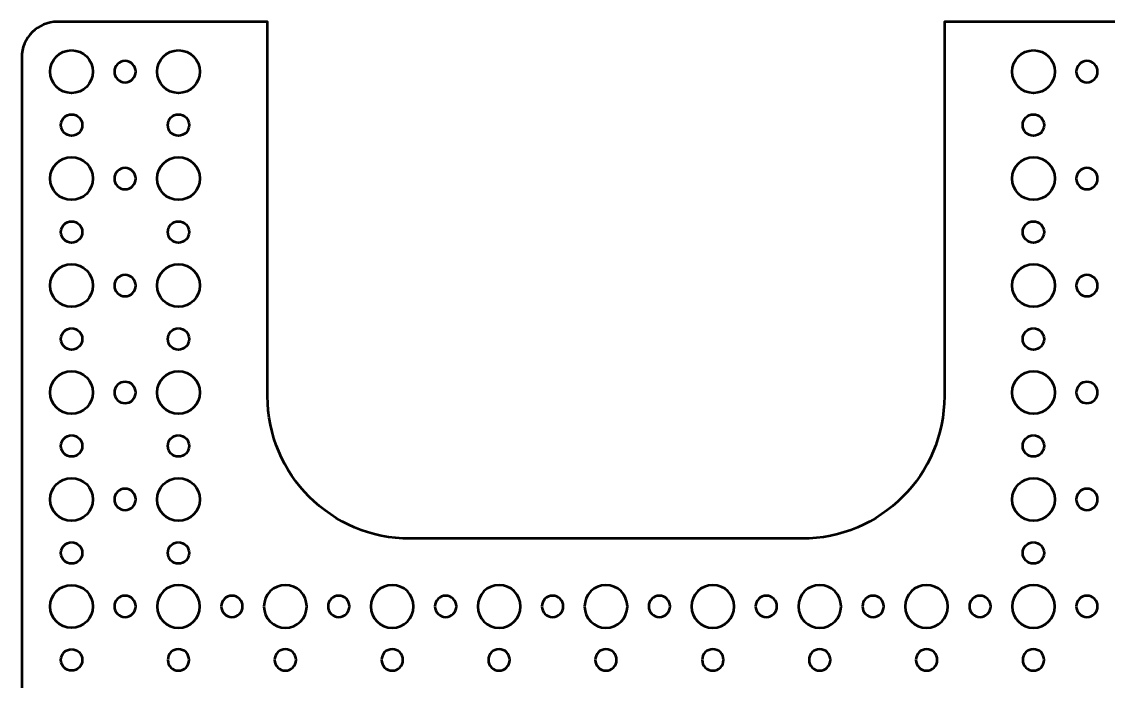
# Model space of a CAD drawing. Header units: centimetres. Extents: x -21.7 to 21.7, y -13.4 to 13.4.
# Drawn here: x -21.7 to -6.45, y 4.2 to 13.45 of the extents above; entities that cross this region are included whole.
import ezdxf

# ---------------------------------------------------------------- set-up
doc = ezdxf.new("R2010")
doc.units = ezdxf.units.CM
doc.header["$MEASUREMENT"] = 0
doc.layers.add('Layer 1', color=7, linetype='Continuous')

msp = doc.modelspace()

# ---------------------------------------------------------------- linework, layer by layer
at = {"layer": 'Layer 1', "lineweight": 53}
for centre, major_axis in [((-20.99997, 12.74999), (0, 0.30001)), ((-19.49997, 12.74999), (0, 0.30001)), ((-7.49997, 12.74999), (0, 0.30001)), ((-20.99998, 12), (0, 0.15)), ((-19.49998, 12), (0, 0.15)), ((-7.49998, 12), (0, 0.15)), ((-20.99997, 11.24999), (0, 0.30001)), ((-19.49997, 11.24999), (0, 0.30001)), ((-7.49997, 11.24999), (0, 0.30001)), ((-20.99998, 10.5), (0, 0.15)), ((-19.49998, 10.5), (0, 0.15)), ((-7.49998, 10.5), (0, 0.15)), ((-20.99997, 9.74999), (0, 0.30001)), ((-19.49997, 9.74999), (0, 0.30001)), ((-7.49997, 9.74999), (0, 0.30001)), ((-20.99998, 9), (0, 0.15)), ((-19.49998, 9), (0, 0.15)), ((-7.49998, 9), (0, 0.15)), ((-20.99997, 8.24999), (0, 0.30001)), ((-19.49997, 8.24999), (0, 0.30001)), ((-7.49997, 8.24999), (0, 0.30001)), ((-20.99998, 7.5), (0, 0.15)), ((-19.49998, 7.5), (0, 0.15)), ((-7.49998, 7.5), (0, 0.15)), ((-20.99997, 6.74999), (0, 0.30001)), ((-19.49997, 6.74999), (0, 0.30001)), ((-7.49997, 6.74999), (0, 0.30001)), ((-20.99998, 6), (0, 0.15)), ((-19.49998, 6), (0, 0.15)), ((-7.49998, 6), (0, 0.15)), ((-20.99997, 5.24999), (0, 0.30001)), ((-20.99998, 4.5), (0, 0.15))]:
    msp.add_ellipse(centre, major_axis=major_axis, ratio=1, dxfattribs=at)
for points, knots in [([(-21.7, -12.95), (-21.7, -12.95), (-21.7, 12.95), (-21.7, 12.95), (-21.7, 12.95), (-21.7, 13.22614), (-21.47614, 13.45), (-21.2, 13.45), (-21.2, 13.45), (-21.2, 13.45), (-18.25, 13.45), (-18.25, 13.45), (-18.25, 13.45), (-18.25, 13.45), (-18.25, 8.2), (-18.25, 8.2), (-18.25, 8.2), (-18.25, 7.09543), (-17.35456, 6.2), (-16.25, 6.2), (-16.25, 6.2), (-16.25, 6.2), (-10.75, 6.2), (-10.75, 6.2), (-10.75, 6.2), (-9.64544, 6.2), (-8.75, 7.09543), (-8.75, 8.2), (-8.75, 8.2), (-8.75, 8.2), (-8.75, 13.45), (-8.75, 13.45), (-8.75, 13.45), (-8.75, 13.45), (-4.75, 13.45), (-4.75, 13.45), (-4.75, 13.45), (-4.75, 13.45), (-4.75, 8.2), (-4.75, 8.2), (-4.75, 8.2), (-4.75, 7.09543), (-3.85456, 6.2), (-2.75, 6.2), (-2.75, 6.2), (-2.75, 6.2), (2.75, 6.2), (2.75, 6.2), (2.75, 6.2), (3.85456, 6.2), (4.75, 7.09543), (4.75, 8.2), (4.75, 8.2), (4.75, 8.2), (4.75, 13.45), (4.75, 13.45), (4.75, 13.45), (4.75, 13.45), (8.75, 13.45), (8.75, 13.45), (8.75, 13.45), (8.75, 13.45), (8.75, 8.2), (8.75, 8.2), (8.75, 8.2), (8.75, 7.09543), (9.64544, 6.2), (10.75, 6.2), (10.75, 6.2), (10.75, 6.2), (16.25, 6.2), (16.25, 6.2), (16.25, 6.2), (17.35456, 6.2), (18.25, 7.09543), (18.25, 8.2), (18.25, 8.2), (18.25, 8.2), (18.25, 13.45), (18.25, 13.45), (18.25, 13.45), (18.25, 13.45), (21.2, 13.45), (21.2, 13.45), (21.2, 13.45), (21.47614, 13.45), (21.7, 13.22614), (21.7, 12.95), (21.7, 12.95), (21.7, 12.95), (21.7, -12.95), (21.7, -12.95), (21.7, -12.95), (21.7, -13.22614), (21.47614, -13.45), (21.2, -13.45), (21.2, -13.45), (21.2, -13.45), (-21.2, -13.45), (-21.2, -13.45), (-21.2, -13.45), (-21.47614, -13.45), (-21.7, -13.22614), (-21.7, -12.95)], [0, 0, 0, 0, 0.03703704, 0.03703704, 0.03703704, 0.03703704, 0.07407407, 0.07407407, 0.07407407, 0.07407407, 0.11111111, 0.11111111, 0.11111111, 0.11111111, 0.14814815, 0.14814815, 0.14814815, 0.14814815, 0.18518519, 0.18518519, 0.18518519, 0.18518519, 0.22222222, 0.22222222, 0.22222222, 0.22222222, 0.25925926, 0.25925926, 0.25925926, 0.25925926, 0.2962963, 0.2962963, 0.2962963, 0.2962963, 0.33333333, 0.33333333, 0.33333333, 0.33333333, 0.37037037, 0.37037037, 0.37037037, 0.37037037, 0.40740741, 0.40740741, 0.40740741, 0.40740741, 0.44444444, 0.44444444, 0.44444444, 0.44444444, 0.48148148, 0.48148148, 0.48148148, 0.48148148, 0.51851852, 0.51851852, 0.51851852, 0.51851852, 0.55555556, 0.55555556, 0.55555556, 0.55555556, 0.59259259, 0.59259259, 0.59259259, 0.59259259, 0.62962963, 0.62962963, 0.62962963, 0.62962963, 0.66666667, 0.66666667, 0.66666667, 0.66666667, 0.7037037, 0.7037037, 0.7037037, 0.7037037, 0.74074074, 0.74074074, 0.74074074, 0.74074074, 0.77777778, 0.77777778, 0.77777778, 0.77777778, 0.81481481, 0.81481481, 0.81481481, 0.81481481, 0.85185185, 0.85185185, 0.85185185, 0.85185185, 0.88888889, 0.88888889, 0.88888889, 0.88888889, 0.92592593, 0.92592593, 0.92592593, 0.92592593, 1, 1, 1, 1]), ([(-20.24998, 12.6), (-20.33282, 12.6), (-20.39998, 12.66716), (-20.39998, 12.75), (-20.39998, 12.75), (-20.39998, 12.83284), (-20.33282, 12.9), (-20.24998, 12.9), (-20.24998, 12.9), (-20.16714, 12.9), (-20.09998, 12.83284), (-20.09998, 12.75), (-20.09998, 12.75), (-20.09998, 12.66716), (-20.16714, 12.6), (-20.24998, 12.6)], [0, 0, 0, 0, 0.2, 0.2, 0.2, 0.2, 0.4, 0.4, 0.4, 0.4, 0.6, 0.6, 0.6, 0.6, 1, 1, 1, 1]), ([(-6.74998, 12.6), (-6.83282, 12.6), (-6.89998, 12.66716), (-6.89998, 12.75), (-6.89998, 12.75), (-6.89998, 12.83284), (-6.83282, 12.9), (-6.74998, 12.9), (-6.74998, 12.9), (-6.66714, 12.9), (-6.59998, 12.83284), (-6.59998, 12.75), (-6.59998, 12.75), (-6.59998, 12.66716), (-6.66714, 12.6), (-6.74998, 12.6)], [0, 0, 0, 0, 0.2, 0.2, 0.2, 0.2, 0.4, 0.4, 0.4, 0.4, 0.6, 0.6, 0.6, 0.6, 1, 1, 1, 1]), ([(-20.24998, 11.1), (-20.33282, 11.1), (-20.39998, 11.16716), (-20.39998, 11.25), (-20.39998, 11.25), (-20.39998, 11.33284), (-20.33282, 11.4), (-20.24998, 11.4), (-20.24998, 11.4), (-20.16714, 11.4), (-20.09998, 11.33284), (-20.09998, 11.25), (-20.09998, 11.25), (-20.09998, 11.16716), (-20.16714, 11.1), (-20.24998, 11.1)], [0, 0, 0, 0, 0.2, 0.2, 0.2, 0.2, 0.4, 0.4, 0.4, 0.4, 0.6, 0.6, 0.6, 0.6, 1, 1, 1, 1]), ([(-6.74998, 11.1), (-6.83282, 11.1), (-6.89998, 11.16716), (-6.89998, 11.25), (-6.89998, 11.25), (-6.89998, 11.33284), (-6.83282, 11.4), (-6.74998, 11.4), (-6.74998, 11.4), (-6.66714, 11.4), (-6.59998, 11.33284), (-6.59998, 11.25), (-6.59998, 11.25), (-6.59998, 11.16716), (-6.66714, 11.1), (-6.74998, 11.1)], [0, 0, 0, 0, 0.2, 0.2, 0.2, 0.2, 0.4, 0.4, 0.4, 0.4, 0.6, 0.6, 0.6, 0.6, 1, 1, 1, 1]), ([(-20.24998, 9.6), (-20.33282, 9.6), (-20.39998, 9.66716), (-20.39998, 9.75), (-20.39998, 9.75), (-20.39998, 9.83284), (-20.33282, 9.9), (-20.24998, 9.9), (-20.24998, 9.9), (-20.16714, 9.9), (-20.09998, 9.83284), (-20.09998, 9.75), (-20.09998, 9.75), (-20.09998, 9.66716), (-20.16714, 9.6), (-20.24998, 9.6)], [0, 0, 0, 0, 0.2, 0.2, 0.2, 0.2, 0.4, 0.4, 0.4, 0.4, 0.6, 0.6, 0.6, 0.6, 1, 1, 1, 1]), ([(-6.74998, 9.6), (-6.83282, 9.6), (-6.89998, 9.66716), (-6.89998, 9.75), (-6.89998, 9.75), (-6.89998, 9.83284), (-6.83282, 9.9), (-6.74998, 9.9), (-6.74998, 9.9), (-6.66714, 9.9), (-6.59998, 9.83284), (-6.59998, 9.75), (-6.59998, 9.75), (-6.59998, 9.66716), (-6.66714, 9.6), (-6.74998, 9.6)], [0, 0, 0, 0, 0.2, 0.2, 0.2, 0.2, 0.4, 0.4, 0.4, 0.4, 0.6, 0.6, 0.6, 0.6, 1, 1, 1, 1]), ([(-20.24998, 8.1), (-20.33282, 8.1), (-20.39998, 8.16716), (-20.39998, 8.25), (-20.39998, 8.25), (-20.39998, 8.33284), (-20.33282, 8.4), (-20.24998, 8.4), (-20.24998, 8.4), (-20.16714, 8.4), (-20.09998, 8.33284), (-20.09998, 8.25), (-20.09998, 8.25), (-20.09998, 8.16716), (-20.16714, 8.1), (-20.24998, 8.1)], [0, 0, 0, 0, 0.2, 0.2, 0.2, 0.2, 0.4, 0.4, 0.4, 0.4, 0.6, 0.6, 0.6, 0.6, 1, 1, 1, 1]), ([(-6.74998, 8.1), (-6.83282, 8.1), (-6.89998, 8.16716), (-6.89998, 8.25), (-6.89998, 8.25), (-6.89998, 8.33284), (-6.83282, 8.4), (-6.74998, 8.4), (-6.74998, 8.4), (-6.66714, 8.4), (-6.59998, 8.33284), (-6.59998, 8.25), (-6.59998, 8.25), (-6.59998, 8.16716), (-6.66714, 8.1), (-6.74998, 8.1)], [0, 0, 0, 0, 0.2, 0.2, 0.2, 0.2, 0.4, 0.4, 0.4, 0.4, 0.6, 0.6, 0.6, 0.6, 1, 1, 1, 1]), ([(-20.24998, 6.6), (-20.33282, 6.6), (-20.39998, 6.66716), (-20.39998, 6.75), (-20.39998, 6.75), (-20.39998, 6.83284), (-20.33282, 6.9), (-20.24998, 6.9), (-20.24998, 6.9), (-20.16714, 6.9), (-20.09998, 6.83284), (-20.09998, 6.75), (-20.09998, 6.75), (-20.09998, 6.66716), (-20.16714, 6.6), (-20.24998, 6.6)], [0, 0, 0, 0, 0.2, 0.2, 0.2, 0.2, 0.4, 0.4, 0.4, 0.4, 0.6, 0.6, 0.6, 0.6, 1, 1, 1, 1]), ([(-6.74998, 6.6), (-6.83282, 6.6), (-6.89998, 6.66716), (-6.89998, 6.75), (-6.89998, 6.75), (-6.89998, 6.83284), (-6.83282, 6.9), (-6.74998, 6.9), (-6.74998, 6.9), (-6.66714, 6.9), (-6.59998, 6.83284), (-6.59998, 6.75), (-6.59998, 6.75), (-6.59998, 6.66716), (-6.66714, 6.6), (-6.74998, 6.6)], [0, 0, 0, 0, 0.2, 0.2, 0.2, 0.2, 0.4, 0.4, 0.4, 0.4, 0.6, 0.6, 0.6, 0.6, 1, 1, 1, 1]), ([(-19.79998, 5.25), (-19.79998, 5.41569), (-19.66567, 5.55), (-19.49998, 5.55), (-19.49998, 5.55), (-19.33429, 5.55), (-19.19998, 5.41569), (-19.19998, 5.25), (-19.19998, 5.25), (-19.19998, 5.08431), (-19.33429, 4.95), (-19.49998, 4.95), (-19.49998, 4.95), (-19.66567, 4.95), (-19.79998, 5.08431), (-19.79998, 5.25)], [0, 0, 0, 0, 0.2, 0.2, 0.2, 0.2, 0.4, 0.4, 0.4, 0.4, 0.6, 0.6, 0.6, 0.6, 1, 1, 1, 1]), ([(-18.29998, 5.25), (-18.29998, 5.41569), (-18.16567, 5.55), (-17.99998, 5.55), (-17.99998, 5.55), (-17.83429, 5.55), (-17.69998, 5.41569), (-17.69998, 5.25), (-17.69998, 5.25), (-17.69998, 5.08431), (-17.83429, 4.95), (-17.99998, 4.95), (-17.99998, 4.95), (-18.16567, 4.95), (-18.29998, 5.08431), (-18.29998, 5.25)], [0, 0, 0, 0, 0.2, 0.2, 0.2, 0.2, 0.4, 0.4, 0.4, 0.4, 0.6, 0.6, 0.6, 0.6, 1, 1, 1, 1]), ([(-16.79998, 5.25), (-16.79998, 5.41569), (-16.66567, 5.55), (-16.49998, 5.55), (-16.49998, 5.55), (-16.33429, 5.55), (-16.19998, 5.41569), (-16.19998, 5.25), (-16.19998, 5.25), (-16.19998, 5.08431), (-16.33429, 4.95), (-16.49998, 4.95), (-16.49998, 4.95), (-16.66567, 4.95), (-16.79998, 5.08431), (-16.79998, 5.25)], [0, 0, 0, 0, 0.2, 0.2, 0.2, 0.2, 0.4, 0.4, 0.4, 0.4, 0.6, 0.6, 0.6, 0.6, 1, 1, 1, 1]), ([(-15.29998, 5.25), (-15.29998, 5.41569), (-15.16567, 5.55), (-14.99998, 5.55), (-14.99998, 5.55), (-14.83429, 5.55), (-14.69998, 5.41569), (-14.69998, 5.25), (-14.69998, 5.25), (-14.69998, 5.08431), (-14.83429, 4.95), (-14.99998, 4.95), (-14.99998, 4.95), (-15.16567, 4.95), (-15.29998, 5.08431), (-15.29998, 5.25)], [0, 0, 0, 0, 0.2, 0.2, 0.2, 0.2, 0.4, 0.4, 0.4, 0.4, 0.6, 0.6, 0.6, 0.6, 1, 1, 1, 1]), ([(-13.79998, 5.25), (-13.79998, 5.41569), (-13.66567, 5.55), (-13.49998, 5.55), (-13.49998, 5.55), (-13.33429, 5.55), (-13.19998, 5.41569), (-13.19998, 5.25), (-13.19998, 5.25), (-13.19998, 5.08431), (-13.33429, 4.95), (-13.49998, 4.95), (-13.49998, 4.95), (-13.66567, 4.95), (-13.79998, 5.08431), (-13.79998, 5.25)], [0, 0, 0, 0, 0.2, 0.2, 0.2, 0.2, 0.4, 0.4, 0.4, 0.4, 0.6, 0.6, 0.6, 0.6, 1, 1, 1, 1]), ([(-12.29998, 5.25), (-12.29998, 5.41569), (-12.16567, 5.55), (-11.99998, 5.55), (-11.99998, 5.55), (-11.83429, 5.55), (-11.69998, 5.41569), (-11.69998, 5.25), (-11.69998, 5.25), (-11.69998, 5.08431), (-11.83429, 4.95), (-11.99998, 4.95), (-11.99998, 4.95), (-12.16567, 4.95), (-12.29998, 5.08431), (-12.29998, 5.25)], [0, 0, 0, 0, 0.2, 0.2, 0.2, 0.2, 0.4, 0.4, 0.4, 0.4, 0.6, 0.6, 0.6, 0.6, 1, 1, 1, 1]), ([(-10.79998, 5.25), (-10.79998, 5.41569), (-10.66567, 5.55), (-10.49998, 5.55), (-10.49998, 5.55), (-10.33429, 5.55), (-10.19998, 5.41569), (-10.19998, 5.25), (-10.19998, 5.25), (-10.19998, 5.08431), (-10.33429, 4.95), (-10.49998, 4.95), (-10.49998, 4.95), (-10.66567, 4.95), (-10.79998, 5.08431), (-10.79998, 5.25)], [0, 0, 0, 0, 0.2, 0.2, 0.2, 0.2, 0.4, 0.4, 0.4, 0.4, 0.6, 0.6, 0.6, 0.6, 1, 1, 1, 1]), ([(-9.29998, 5.25), (-9.29998, 5.41569), (-9.16567, 5.55), (-8.99998, 5.55), (-8.99998, 5.55), (-8.83429, 5.55), (-8.69998, 5.41569), (-8.69998, 5.25), (-8.69998, 5.25), (-8.69998, 5.08431), (-8.83429, 4.95), (-8.99998, 4.95), (-8.99998, 4.95), (-9.16567, 4.95), (-9.29998, 5.08431), (-9.29998, 5.25)], [0, 0, 0, 0, 0.2, 0.2, 0.2, 0.2, 0.4, 0.4, 0.4, 0.4, 0.6, 0.6, 0.6, 0.6, 1, 1, 1, 1]), ([(-7.79998, 5.25), (-7.79998, 5.41569), (-7.66567, 5.55), (-7.49998, 5.55), (-7.49998, 5.55), (-7.33429, 5.55), (-7.19998, 5.41569), (-7.19998, 5.25), (-7.19998, 5.25), (-7.19998, 5.08431), (-7.33429, 4.95), (-7.49998, 4.95), (-7.49998, 4.95), (-7.66567, 4.95), (-7.79998, 5.08431), (-7.79998, 5.25)], [0, 0, 0, 0, 0.2, 0.2, 0.2, 0.2, 0.4, 0.4, 0.4, 0.4, 0.6, 0.6, 0.6, 0.6, 1, 1, 1, 1]), ([(-20.39998, 5.25), (-20.39998, 5.33284), (-20.33282, 5.4), (-20.24998, 5.4), (-20.24998, 5.4), (-20.16714, 5.4), (-20.09998, 5.33284), (-20.09998, 5.25), (-20.09998, 5.25), (-20.09998, 5.16716), (-20.16714, 5.1), (-20.24998, 5.1), (-20.24998, 5.1), (-20.33282, 5.1), (-20.39998, 5.16716), (-20.39998, 5.25)], [0, 0, 0, 0, 0.2, 0.2, 0.2, 0.2, 0.4, 0.4, 0.4, 0.4, 0.6, 0.6, 0.6, 0.6, 1, 1, 1, 1]), ([(-18.89998, 5.25), (-18.89998, 5.33284), (-18.83282, 5.4), (-18.74998, 5.4), (-18.74998, 5.4), (-18.66714, 5.4), (-18.59998, 5.33284), (-18.59998, 5.25), (-18.59998, 5.25), (-18.59998, 5.16716), (-18.66714, 5.1), (-18.74998, 5.1), (-18.74998, 5.1), (-18.83282, 5.1), (-18.89998, 5.16716), (-18.89998, 5.25)], [0, 0, 0, 0, 0.2, 0.2, 0.2, 0.2, 0.4, 0.4, 0.4, 0.4, 0.6, 0.6, 0.6, 0.6, 1, 1, 1, 1]), ([(-17.39998, 5.25), (-17.39998, 5.33284), (-17.33282, 5.4), (-17.24998, 5.4), (-17.24998, 5.4), (-17.16714, 5.4), (-17.09998, 5.33284), (-17.09998, 5.25), (-17.09998, 5.25), (-17.09998, 5.16716), (-17.16714, 5.1), (-17.24998, 5.1), (-17.24998, 5.1), (-17.33282, 5.1), (-17.39998, 5.16716), (-17.39998, 5.25)], [0, 0, 0, 0, 0.2, 0.2, 0.2, 0.2, 0.4, 0.4, 0.4, 0.4, 0.6, 0.6, 0.6, 0.6, 1, 1, 1, 1]), ([(-15.89998, 5.25), (-15.89998, 5.33284), (-15.83282, 5.4), (-15.74998, 5.4), (-15.74998, 5.4), (-15.66714, 5.4), (-15.59998, 5.33284), (-15.59998, 5.25), (-15.59998, 5.25), (-15.59998, 5.16716), (-15.66714, 5.1), (-15.74998, 5.1), (-15.74998, 5.1), (-15.83282, 5.1), (-15.89998, 5.16716), (-15.89998, 5.25)], [0, 0, 0, 0, 0.2, 0.2, 0.2, 0.2, 0.4, 0.4, 0.4, 0.4, 0.6, 0.6, 0.6, 0.6, 1, 1, 1, 1]), ([(-14.39998, 5.25), (-14.39998, 5.33284), (-14.33282, 5.4), (-14.24998, 5.4), (-14.24998, 5.4), (-14.16714, 5.4), (-14.09998, 5.33284), (-14.09998, 5.25), (-14.09998, 5.25), (-14.09998, 5.16716), (-14.16714, 5.1), (-14.24998, 5.1), (-14.24998, 5.1), (-14.33282, 5.1), (-14.39998, 5.16716), (-14.39998, 5.25)], [0, 0, 0, 0, 0.2, 0.2, 0.2, 0.2, 0.4, 0.4, 0.4, 0.4, 0.6, 0.6, 0.6, 0.6, 1, 1, 1, 1]), ([(-12.89998, 5.25), (-12.89998, 5.33284), (-12.83282, 5.4), (-12.74998, 5.4), (-12.74998, 5.4), (-12.66714, 5.4), (-12.59998, 5.33284), (-12.59998, 5.25), (-12.59998, 5.25), (-12.59998, 5.16716), (-12.66714, 5.1), (-12.74998, 5.1), (-12.74998, 5.1), (-12.83282, 5.1), (-12.89998, 5.16716), (-12.89998, 5.25)], [0, 0, 0, 0, 0.2, 0.2, 0.2, 0.2, 0.4, 0.4, 0.4, 0.4, 0.6, 0.6, 0.6, 0.6, 1, 1, 1, 1]), ([(-11.39998, 5.25), (-11.39998, 5.33284), (-11.33282, 5.4), (-11.24998, 5.4), (-11.24998, 5.4), (-11.16714, 5.4), (-11.09998, 5.33284), (-11.09998, 5.25), (-11.09998, 5.25), (-11.09998, 5.16716), (-11.16714, 5.1), (-11.24998, 5.1), (-11.24998, 5.1), (-11.33282, 5.1), (-11.39998, 5.16716), (-11.39998, 5.25)], [0, 0, 0, 0, 0.2, 0.2, 0.2, 0.2, 0.4, 0.4, 0.4, 0.4, 0.6, 0.6, 0.6, 0.6, 1, 1, 1, 1]), ([(-9.89998, 5.25), (-9.89998, 5.33284), (-9.83282, 5.4), (-9.74998, 5.4), (-9.74998, 5.4), (-9.66714, 5.4), (-9.59998, 5.33284), (-9.59998, 5.25), (-9.59998, 5.25), (-9.59998, 5.16716), (-9.66714, 5.1), (-9.74998, 5.1), (-9.74998, 5.1), (-9.83282, 5.1), (-9.89998, 5.16716), (-9.89998, 5.25)], [0, 0, 0, 0, 0.2, 0.2, 0.2, 0.2, 0.4, 0.4, 0.4, 0.4, 0.6, 0.6, 0.6, 0.6, 1, 1, 1, 1]), ([(-8.39998, 5.25), (-8.39998, 5.33284), (-8.33282, 5.4), (-8.24998, 5.4), (-8.24998, 5.4), (-8.16714, 5.4), (-8.09998, 5.33284), (-8.09998, 5.25), (-8.09998, 5.25), (-8.09998, 5.16716), (-8.16714, 5.1), (-8.24998, 5.1), (-8.24998, 5.1), (-8.33282, 5.1), (-8.39998, 5.16716), (-8.39998, 5.25)], [0, 0, 0, 0, 0.2, 0.2, 0.2, 0.2, 0.4, 0.4, 0.4, 0.4, 0.6, 0.6, 0.6, 0.6, 1, 1, 1, 1]), ([(-6.89998, 5.25), (-6.89998, 5.33284), (-6.83282, 5.4), (-6.74998, 5.4), (-6.74998, 5.4), (-6.66714, 5.4), (-6.59998, 5.33284), (-6.59998, 5.25), (-6.59998, 5.25), (-6.59998, 5.16716), (-6.66714, 5.1), (-6.74998, 5.1), (-6.74998, 5.1), (-6.83282, 5.1), (-6.89998, 5.16716), (-6.89998, 5.25)], [0, 0, 0, 0, 0.2, 0.2, 0.2, 0.2, 0.4, 0.4, 0.4, 0.4, 0.6, 0.6, 0.6, 0.6, 1, 1, 1, 1]), ([(-19.64998, 4.5), (-19.64998, 4.58284), (-19.58282, 4.65), (-19.49998, 4.65), (-19.49998, 4.65), (-19.41714, 4.65), (-19.34998, 4.58284), (-19.34998, 4.5), (-19.34998, 4.5), (-19.34998, 4.41716), (-19.41714, 4.35), (-19.49998, 4.35), (-19.49998, 4.35), (-19.58282, 4.35), (-19.64998, 4.41716), (-19.64998, 4.5)], [0, 0, 0, 0, 0.2, 0.2, 0.2, 0.2, 0.4, 0.4, 0.4, 0.4, 0.6, 0.6, 0.6, 0.6, 1, 1, 1, 1]), ([(-18.14998, 4.5), (-18.14998, 4.58284), (-18.08282, 4.65), (-17.99998, 4.65), (-17.99998, 4.65), (-17.91714, 4.65), (-17.84998, 4.58284), (-17.84998, 4.5), (-17.84998, 4.5), (-17.84998, 4.41716), (-17.91714, 4.35), (-17.99998, 4.35), (-17.99998, 4.35), (-18.08282, 4.35), (-18.14998, 4.41716), (-18.14998, 4.5)], [0, 0, 0, 0, 0.2, 0.2, 0.2, 0.2, 0.4, 0.4, 0.4, 0.4, 0.6, 0.6, 0.6, 0.6, 1, 1, 1, 1]), ([(-16.64998, 4.5), (-16.64998, 4.58284), (-16.58282, 4.65), (-16.49998, 4.65), (-16.49998, 4.65), (-16.41714, 4.65), (-16.34998, 4.58284), (-16.34998, 4.5), (-16.34998, 4.5), (-16.34998, 4.41716), (-16.41714, 4.35), (-16.49998, 4.35), (-16.49998, 4.35), (-16.58282, 4.35), (-16.64998, 4.41716), (-16.64998, 4.5)], [0, 0, 0, 0, 0.2, 0.2, 0.2, 0.2, 0.4, 0.4, 0.4, 0.4, 0.6, 0.6, 0.6, 0.6, 1, 1, 1, 1]), ([(-15.14998, 4.5), (-15.14998, 4.58284), (-15.08282, 4.65), (-14.99998, 4.65), (-14.99998, 4.65), (-14.91714, 4.65), (-14.84998, 4.58284), (-14.84998, 4.5), (-14.84998, 4.5), (-14.84998, 4.41716), (-14.91714, 4.35), (-14.99998, 4.35), (-14.99998, 4.35), (-15.08282, 4.35), (-15.14998, 4.41716), (-15.14998, 4.5)], [0, 0, 0, 0, 0.2, 0.2, 0.2, 0.2, 0.4, 0.4, 0.4, 0.4, 0.6, 0.6, 0.6, 0.6, 1, 1, 1, 1]), ([(-13.64998, 4.5), (-13.64998, 4.58284), (-13.58282, 4.65), (-13.49998, 4.65), (-13.49998, 4.65), (-13.41714, 4.65), (-13.34998, 4.58284), (-13.34998, 4.5), (-13.34998, 4.5), (-13.34998, 4.41716), (-13.41714, 4.35), (-13.49998, 4.35), (-13.49998, 4.35), (-13.58282, 4.35), (-13.64998, 4.41716), (-13.64998, 4.5)], [0, 0, 0, 0, 0.2, 0.2, 0.2, 0.2, 0.4, 0.4, 0.4, 0.4, 0.6, 0.6, 0.6, 0.6, 1, 1, 1, 1]), ([(-12.14998, 4.5), (-12.14998, 4.58284), (-12.08282, 4.65), (-11.99998, 4.65), (-11.99998, 4.65), (-11.91714, 4.65), (-11.84998, 4.58284), (-11.84998, 4.5), (-11.84998, 4.5), (-11.84998, 4.41716), (-11.91714, 4.35), (-11.99998, 4.35), (-11.99998, 4.35), (-12.08282, 4.35), (-12.14998, 4.41716), (-12.14998, 4.5)], [0, 0, 0, 0, 0.2, 0.2, 0.2, 0.2, 0.4, 0.4, 0.4, 0.4, 0.6, 0.6, 0.6, 0.6, 1, 1, 1, 1]), ([(-10.64998, 4.5), (-10.64998, 4.58284), (-10.58282, 4.65), (-10.49998, 4.65), (-10.49998, 4.65), (-10.41714, 4.65), (-10.34998, 4.58284), (-10.34998, 4.5), (-10.34998, 4.5), (-10.34998, 4.41716), (-10.41714, 4.35), (-10.49998, 4.35), (-10.49998, 4.35), (-10.58282, 4.35), (-10.64998, 4.41716), (-10.64998, 4.5)], [0, 0, 0, 0, 0.2, 0.2, 0.2, 0.2, 0.4, 0.4, 0.4, 0.4, 0.6, 0.6, 0.6, 0.6, 1, 1, 1, 1]), ([(-9.14998, 4.5), (-9.14998, 4.58284), (-9.08282, 4.65), (-8.99998, 4.65), (-8.99998, 4.65), (-8.91714, 4.65), (-8.84998, 4.58284), (-8.84998, 4.5), (-8.84998, 4.5), (-8.84998, 4.41716), (-8.91714, 4.35), (-8.99998, 4.35), (-8.99998, 4.35), (-9.08282, 4.35), (-9.14998, 4.41716), (-9.14998, 4.5)], [0, 0, 0, 0, 0.2, 0.2, 0.2, 0.2, 0.4, 0.4, 0.4, 0.4, 0.6, 0.6, 0.6, 0.6, 1, 1, 1, 1]), ([(-7.64998, 4.5), (-7.64998, 4.58284), (-7.58282, 4.65), (-7.49998, 4.65), (-7.49998, 4.65), (-7.41714, 4.65), (-7.34998, 4.58284), (-7.34998, 4.5), (-7.34998, 4.5), (-7.34998, 4.41716), (-7.41714, 4.35), (-7.49998, 4.35), (-7.49998, 4.35), (-7.58282, 4.35), (-7.64998, 4.41716), (-7.64998, 4.5)], [0, 0, 0, 0, 0.2, 0.2, 0.2, 0.2, 0.4, 0.4, 0.4, 0.4, 0.6, 0.6, 0.6, 0.6, 1, 1, 1, 1])]:
    msp.add_open_spline(points, degree=3, knots=knots, dxfattribs=at)

doc.saveas('drawing.dxf')
